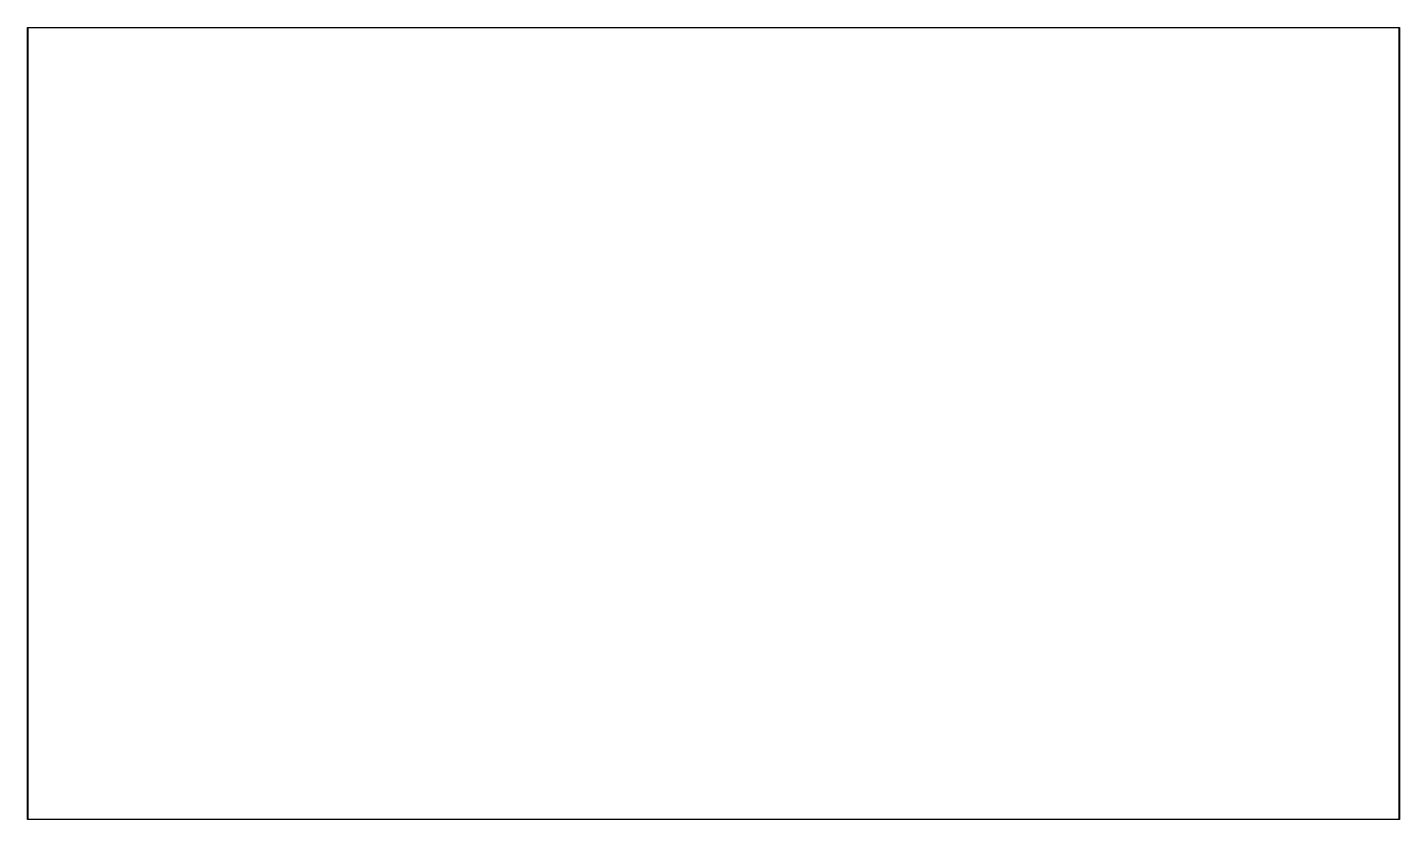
# Model space of a CAD drawing. Header units: millimetres. Extents: x 14 to 208, y -124 to -12.
import ezdxf

# ---------------------------------------------------------------- set-up
doc = ezdxf.new("R2010")
doc.units = ezdxf.units.MM
doc.layers.add('Edge.Cuts', color=254, linetype='CONTINUOUS', true_color=0xd0d2cd)

msp = doc.modelspace()

# ---------------------------------------------------------------- linework, layer by layer
at = {"layer": 'Edge.Cuts', "linetype": 'CONTINUOUS'}
for p, q in [((13.975, -12), (13.976903, -11.990433)), ((13.975, -124), (13.975, -12)), ((13.976903, -11.990433), (13.990433, -11.976903)), ((13.990433, -11.976903), (14, -11.975)), ((14, -11.975), (208, -11.975)), ((14.025, -12.025), (14.025, -123.975)), ((207.975, -12.025), (14.025, -12.025)), ((207.975, -123.975), (207.975, -12.025)), ((208, -11.975), (208.009567, -11.976903)), ((208.009567, -11.976903), (208.023097, -11.990433)), ((208.023097, -11.990433), (208.025, -12)), ((208.025, -12), (208.025, -124)), ((13.976903, -124.009567), (13.975, -124)), ((13.990433, -124.023097), (13.976903, -124.009567)), ((14, -124.025), (13.990433, -124.023097)), ((208, -124.025), (14, -124.025)), ((14.025, -123.975), (207.975, -123.975)), ((208.009567, -124.023097), (208, -124.025)), ((208.023097, -124.009567), (208.009567, -124.023097)), ((208.025, -124), (208.023097, -124.009567))]:
    msp.add_line(p, q, dxfattribs=at)

doc.saveas('drawing.dxf')
